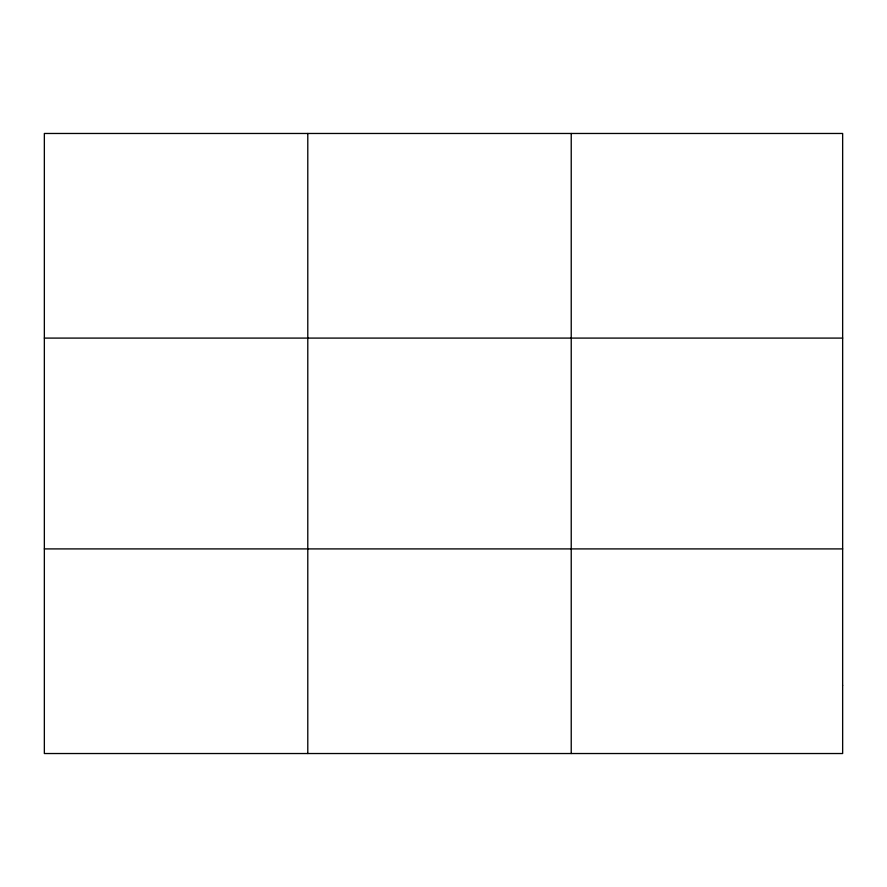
<?xml version="1.0" encoding="UTF-8"?>
<svg xmlns="http://www.w3.org/2000/svg" width="887" height="887" viewBox="0 0 887 887"><rect width="100%" height="100%" fill="white"/><g stroke="black" fill="none" stroke-linecap="round" stroke-linejoin="round"><path stroke-width="1.33" d="M307.789 753.529L307.789 133.471M571.228 753.529L571.228 133.471M44.35 338.091L842.65 338.091M44.35 548.909L842.65 548.909M842.65 685.318L842.65 753.529L44.35 753.529L44.35 133.471L842.65 133.471L842.65 685.318"/></g></svg>
